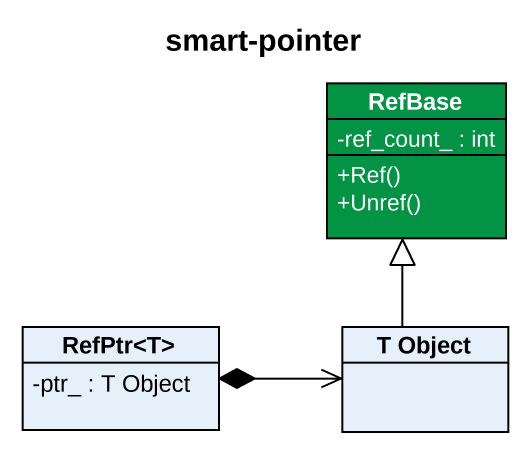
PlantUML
@startuml
title smart-pointer
hide circle
hide empty members
skinparam classAttributeIconSize 0
class RefBase #039345 {
  -ref_count_ : int
  +Ref()
  +Unref()
}
class "RefPtr<T>" as RefPtr_T {
  -ptr_ : T Object
}
class "T Object" as T_Object
RefPtr_T *-right-> T_Object
T_Object -up-|> RefBase
@enduml
